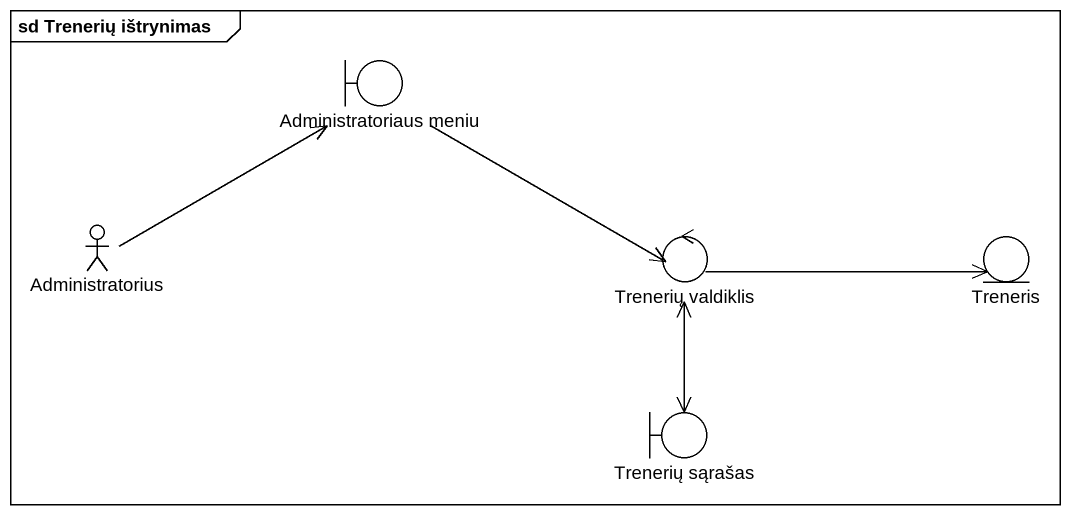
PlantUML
@startuml
mainframe sd Trenerių ištrynimas
boundary "Administratoriaus meniu" as Administratoriaus_meniu
actor Administratorius
control "Trenerių valdiklis" as Trenerių_valdiklis
entity Treneris
boundary "Trenerių sąrašas" as Trenerių_sąrašas
Administratoriaus_meniu -right-> Trenerių_valdiklis
Administratorius -right-> Administratoriaus_meniu
Trenerių_valdiklis -right-> Treneris
Trenerių_valdiklis --> Trenerių_sąrašas
Trenerių_sąrašas -up-> Trenerių_valdiklis
@enduml
